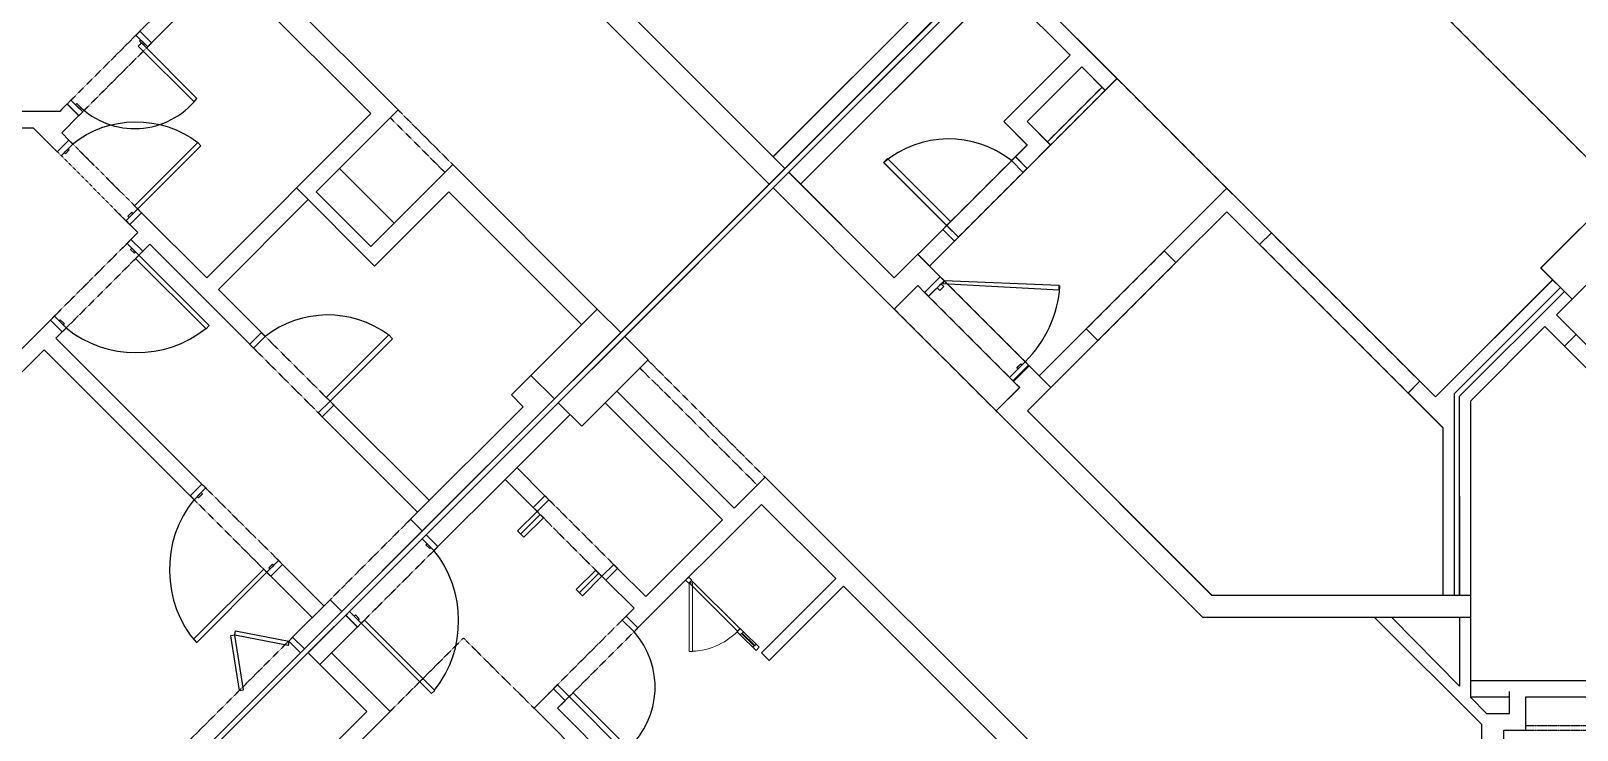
# Model space of a CAD drawing. Header units: millimetres. Extents: x 186805 to 449048, y 2167 to 51540.
# Drawn here: x 416300 to 430291, y 23132 to 29460 of the extents above; entities that cross this region are included whole.
import ezdxf

# ---------------------------------------------------------------- set-up
doc = ezdxf.new("R2010")
doc.units = ezdxf.units.MM
doc.linetypes.add('HIDDEN2', pattern=[0.1875, 0.125, -0.0625])
doc.layers.get('0').update_dxf_attribs({"linetype": 'CONTINUOUS'})
for name, color, linetype, lineweight in [('0-60x60-C', 3, 'CONTINUOUS', 13), ('A-Door shower', 3, 'CONTINUOUS', 9), ('LINE 1 P1', 1, 'CONTINUOUS', 13)]:
    doc.layers.add(name, color=color, linetype=linetype, lineweight=lineweight)
for name, color, linetype in [('A-ABOV', 1, 'HIDDEN2'), ('A-ABOVE DOOR', 1, 'HIDDEN2'), ('A-CONC-BLDG', 6, 'CONTINUOUS'), ('a-door', 4, 'CONTINUOUS'), ('A-JOINT', 4, 'CONTINUOUS'), ('a-wall', 140, 'CONTINUOUS'), ('ALAN', 6, 'CONTINUOUS')]:
    doc.layers.add(name, color=color, linetype=linetype)

# ---------------------------------------------------------------- blocks, each defined once
blk = doc.blocks.new('A$C7C4A1575')
at = {"layer": 'A-ABOV', "color": 8}
for p, q in [((23974, 25526), (24911, 24589)), ((18352, 23511), (22012, 19852)), ((21853, 23546), (22896, 22503))]:
    blk.add_line(p, q, dxfattribs=at)
blk.add_lwpolyline([(29472, 28231), (28808, 27567), (28171, 28203)], dxfattribs=at)
at = {"layer": 'A-ABOVE DOOR', "color": 8}
for p, q in [((30356, 27559), (32088, 29292)), ((19195, 28400), (18445, 28400)), ((19195, 28360), (18445, 28360)), ((27938, 28182), (27231, 27475)), ((27337, 27369), (28044, 28076)), ((29040, 26739), (29769, 27467)), ((29288, 26491), (30016, 27220)), ((28178, 26386), (27521, 27044)), ((31282, 26279), (30553, 27008)), ((28072, 26280), (27415, 26938)), ((30447, 26901), (31176, 26173)), ((27215, 25120), (26154, 26180)), ((26083, 26110), (27144, 25049)), ((30744, 24907), (30087, 25565)), ((20262, 25349), (21605, 24006)), ((30638, 24801), (29981, 25459)), ((20155, 25243), (21499, 23900)), ((24637, 24439), (23838, 25238)), ((23697, 25096), (24496, 24297)), ((22362, 24168), (23069, 24875)), ((22468, 24062), (23175, 24769)), ((31712, 24067), (32440, 24795)), ((31818, 23961), (32547, 24689)), ((24366, 23974), (23709, 23316)), ((23815, 23210), (24472, 23868)), ((32485, 23166), (31829, 23825)), ((32379, 23060), (31722, 23719)), ((29401, 22786), (28906, 23281)), ((29472, 22857), (28977, 23352)), ((23497, 23104), (23002, 22609)), ((23525, 23076), (23030, 22581)), ((31632, 22181), (32290, 22839)), ((32396, 22733), (31738, 22075))]:
    blk.add_line(p, q, dxfattribs=at)
at = {"layer": 'A-CONC-BLDG', "color": 8}
for points in [[(27350, 24837), (27138, 25049), (27739, 25650), (27951, 25438)], [(27598, 24589), (28199, 25190), (27987, 25402), (27386, 24801)], [(18070, 23794), (18352, 23511), (19059, 24218), (18777, 24501)]]:
    blk.add_lwpolyline(points, close=True, dxfattribs=at)
blk.add_lwpolyline([(27987, 25402), (27987, 25402)], dxfattribs=at)
blk.add_lwpolyline([(27987, 25402), (27987, 25402)], dxfattribs=at)
at = {"layer": 'a-door', "color": 8, "lineweight": -3}
for p, q in [((31225, 27609), (30589, 26972)), ((30617, 26944), (31254, 27580)), ((27733, 27185), (27556, 27008)), ((27584, 26980), (27761, 27157)), ((27733, 27185), (27789, 27129)), ((27415, 26938), (27521, 27044)), ((27556, 27008), (27450, 26902)), ((27521, 27044), (27613, 26952)), ((27789, 27129), (27613, 26952)), ((30447, 26901), (30553, 27008)), ((30553, 27008), (30617, 26944)), ((27450, 26902), (27415, 26938)), ((30483, 26866), (30447, 26901)), ((30589, 26972), (30483, 26866)), ((30561, 26944), (30525, 26909)), ((30525, 26909), (30536, 26898)), ((30536, 26898), (30571, 26933)), ((30571, 26933), (30561, 26944)), ((28263, 26655), (28086, 26478)), ((28115, 26450), (28292, 26626)), ((28320, 26598), (28143, 26421)), ((28263, 26655), (28320, 26598)), ((28086, 26478), (28115, 26450)), ((28143, 26421), (28037, 26315)), ((28037, 26315), (28072, 26280)), ((28072, 26280), (28178, 26386)), ((28178, 26386), (28143, 26421)), ((28203, 26361), (28175, 26390)), ((31246, 26315), (31140, 26209)), ((31282, 26279), (31246, 26315)), ((31140, 26209), (31176, 26173)), ((31172, 26262), (31208, 26297)), ((31183, 26251), (31172, 26262)), ((31176, 26173), (31282, 26279)), ((31218, 26286), (31183, 26251)), ((31208, 26297), (31218, 26286)), ((31828, 23824), (31863, 23789)), ((31722, 23718), (31786, 23654)), ((31800, 23725), (31810, 23714)), ((31810, 23714), (31846, 23750)), ((31846, 23750), (31835, 23760)), ((32450, 23202), (32344, 23096)), ((32344, 23096), (32380, 23060)), ((32380, 23061), (32345, 23096)), ((32376, 23149), (32411, 23184)), ((32387, 23138), (32376, 23149)), ((32380, 23060), (32486, 23166)), ((32422, 23173), (32387, 23138)), ((32411, 23184), (32422, 23173))]:
    blk.add_line(p, q, dxfattribs=at)
at = {"layer": 'a-door', "color": 8, "linetype": 'Continuous', "lineweight": -3}
blk.add_line((31722, 23718), (31828, 23824), dxfattribs=at)
at = {"layer": 'a-door', "color": 8}
for points in [[(27853, 28097), (27351, 28599), (27316, 28564), (27818, 28062)], [(30017, 25424), (29451, 24859), (29486, 24823), (30052, 25389)], [(24437, 23833), (25007, 23263), (24971, 23228), (24402, 23797)]]:
    blk.add_lwpolyline(points, close=True, dxfattribs=at)
for points in [[(27888, 28133), (27853, 28097), (27959, 27991), (27995, 28027)], [(27231, 27475), (27266, 27510), (27372, 27404), (27337, 27369)], [(29981, 25460), (30017, 25424), (30123, 25530), (30088, 25566)], [(30639, 24802), (30604, 24837), (30710, 24944), (30745, 24908)], [(24472, 23868), (24437, 23833), (24331, 23939), (24366, 23974)], [(23815, 23210), (23850, 23246), (23744, 23352), (23709, 23316)]]:
    blk.add_lwpolyline(points, dxfattribs=at)
at = {"layer": 'a-door', "color": 8, "lineweight": -3}
for points in [[(29734, 27433), (29706, 27404), (29069, 28041), (29098, 28069), (29840, 27326)], [(29840, 27326), (29875, 27362), (29769, 27468), (29734, 27433)], [(31747, 24102), (31776, 24131), (31139, 24767), (31111, 24739), (31854, 23996)], [(31854, 23996), (31818, 23961), (31712, 24067), (31747, 24102)], [(31786, 23654), (31214, 23082), (31185, 23111), (31863, 23789)]]:
    blk.add_lwpolyline(points, dxfattribs=at)
for points in [[(30838, 28042), (30799, 28035), (30877, 27542), (30916, 27548)], [(30285, 27701), (30249, 27665), (30356, 27559), (30391, 27594)], [(30391, 27594), (30397, 27634), (30877, 27542), (30871, 27502)], [(29798, 27369), (29787, 27358), (29752, 27394), (29762, 27404)], [(29182, 26669), (29147, 26633), (29041, 26740), (29076, 26775)], [(29140, 26711), (29151, 26722), (29115, 26757), (29105, 26747)], [(23868, 25208), (23832, 25243), (23691, 25102), (23726, 25067)], [(23790, 25130), (23801, 25120), (23765, 25084), (23755, 25095)], [(32511, 24654), (32547, 24689), (32440, 24795), (32405, 24760)], [(32469, 24696), (32458, 24686), (32423, 24721), (32433, 24732)], [(24460, 24333), (24474, 24359), (23418, 24415), (23418, 24375)], [(24602, 24474), (24637, 24439), (24496, 24297), (24460, 24333)], [(24524, 24396), (24499, 24421), (24464, 24386), (24489, 24361)], [(31811, 24039), (31822, 24049), (31786, 24085), (31776, 24074)], [(32361, 22698), (32396, 22734), (32290, 22840), (32255, 22804)], [(31724, 22181), (31752, 22210), (31250, 22712), (31222, 22683)], [(32319, 22741), (32308, 22730), (32273, 22766), (32283, 22776)], [(31773, 22111), (31738, 22075), (31632, 22181), (31667, 22217)], [(31731, 22153), (31742, 22164), (31706, 22199), (31696, 22189)]]:
    blk.add_lwpolyline(points, close=True, dxfattribs=at)
at = {"layer": 'a-door', "color": 8}
for centre, radius, start, end in [((27830, 28012), 755, 132.9712, 221.6492), ((30036, 25571), 928, 233.7029, 307.7476), ((24418, 23967), 918, 231.8167, 309.9015)]:
    blk.add_arc(centre, radius, start, end, dxfattribs=at)
at = {"layer": 'a-door', "color": 8, "lineweight": -3}
for centre, radius, start, end in [((29871, 27411), 1018, 141.8753, 218.7011), ((24482, 24306), 1073, 134.8063, 175.9827), ((31769, 23966), 1018, 51.2989, 128.1247), ((31785, 22238), 718, 45.2744, 141.6187)]:
    blk.add_arc(centre, radius, start, end, dxfattribs=at)
blk.add_ellipse((30670, 26952), major_axis=(-15, 915), ratio=0.874199, start_param=3.926991, end_param=5.497787, dxfattribs=at)
at = {"layer": 'a-door', "color": 8, "lineweight": -3, "extrusion": (0, 0, -1)}
blk.add_ellipse((31775, 23595), major_axis=(818, 14), ratio=0.855412, start_param=0.812265, end_param=2.340757, dxfattribs=at)
at = {"layer": 'A-Door shower', "color": 8}
for p, q in [((26275, 27510), (26134, 27651)), ((26304, 27538), (26162, 27679)), ((26288, 27522), (26174, 27635)), ((26292, 27526), (26179, 27639))]:
    blk.add_line(p, q, dxfattribs=at)
for points in [[(26134, 27651), (26162, 27679), (26191, 27651), (26162, 27623)], [(26737, 27688), (26767, 27688), (26767, 27068), (26737, 27068)], [(26275, 27510), (26304, 27538), (26332, 27510), (26304, 27481)], [(26307, 27485), (26329, 27506), (26767, 27068), (26746, 27046)], [(26742, 27043), (26770, 27071), (26799, 27043), (26770, 27015)]]:
    blk.add_lwpolyline(points, close=True, dxfattribs=at)
blk.add_arc((26767, 27068), 620, 90, 135, dxfattribs=at)
at = {"layer": 'A-JOINT', "color": 8}
for p, q in [((29146, 26633), (29875, 27361)), ((29182, 26597), (29910, 27326)), ((26007, 23493), (27350, 24837)), ((26042, 23458), (27386, 24801))]:
    blk.add_line(p, q, dxfattribs=at)
at = {"layer": 'a-wall', "color": 8}
for p, q in [((25537, 30837), (28171, 28203)), ((29472, 28231), (31734, 30494)), ((29684, 28231), (31416, 29963)), ((27959, 28203), (27252, 28910)), ((19395, 28760), (19395, 28400)), ((19595, 28760), (19595, 28350)), ((23462, 28725), (26078, 26110)), ((23462, 28725), (26078, 26110)), ((25370, 27099), (23935, 28535)), ((25370, 27099), (23935, 28535)), ((19195, 28400), (19195, 28100)), ((19395, 28400), (19195, 28400)), ((19595, 28350), (20564, 27381)), ((19345, 28250), (19345, 28050)), ((19552, 28250), (19345, 28250)), ((19552, 28250), (19695, 28105)), ((27888, 28133), (27959, 28203)), ((27995, 28027), (27888, 28133)), ((28171, 28203), (27995, 28027)), ((29472, 28231), (30002, 27701)), ((30214, 27701), (29684, 28231)), ((19195, 28100), (18445, 28100)), ((19695, 28100), (19345, 28100)), ((19695, 28105), (19695, 25419)), ((19795, 27381), (19795, 28004)), ((19795, 28004), (20408, 27381)), ((19695, 27950), (18295, 27950)), ((25370, 27099), (26042, 27771)), ((26113, 27701), (26042, 27771)), ((30108, 27807), (29769, 27467)), ((25441, 27029), (26113, 27701)), ((30214, 27701), (29875, 27361)), ((30249, 27665), (29910, 27326)), ((30356, 27559), (30249, 27665)), ((26113, 26357), (27231, 27475)), ((27337, 27369), (27231, 27475)), ((29875, 27361), (29769, 27467)), ((30016, 27220), (30356, 27559)), ((19695, 27381), (22119, 27381)), ((22119, 27381), (23989, 25512)), ((27337, 27369), (27266, 27298)), ((27521, 27044), (27266, 27298)), ((29910, 27326), (30016, 27220)), ((30553, 27008), (30179, 27382)), ((19695, 27181), (22036, 27181)), ((19795, 27181), (19795, 25378)), ((19845, 25357), (19845, 27181)), ((19945, 27181), (19945, 25666)), ((23706, 25512), (22036, 27181)), ((27160, 27192), (26466, 26498)), ((27415, 26938), (27160, 27192)), ((30447, 26901), (30073, 27276)), ((26113, 26357), (25441, 27029)), ((27521, 27044), (27415, 26938)), ((30553, 27008), (30447, 26901)), ((32547, 24689), (34745, 26888)), ((28433, 26132), (29040, 26739)), ((29146, 26633), (29040, 26739)), ((27949, 25435), (29146, 26633)), ((27987, 25402), (29182, 26597)), ((29182, 26597), (29288, 26491)), ((34345, 26700), (32603, 24958)), ((26466, 26498), (27527, 25438)), ((28270, 25473), (29288, 26491)), ((26360, 26392), (26078, 26110)), ((26360, 26392), (27421, 25332)), ((28072, 26280), (28178, 26386)), ((28433, 26132), (28178, 26386)), ((29981, 25459), (29118, 26322)), ((30087, 25565), (29224, 26428)), ((28327, 26025), (28072, 26280)), ((31176, 26173), (31282, 26279)), ((32497, 24852), (31176, 26173)), ((32603, 24958), (31282, 26279)), ((26113, 26145), (26078, 26110)), ((27845, 25544), (28433, 26132)), ((19945, 25666), (20262, 25349)), ((23069, 24875), (23706, 25512)), ((23776, 25299), (23989, 25512)), ((28270, 25473), (28376, 25367)), ((29981, 25459), (30087, 25565)), ((18423, 25349), (19024, 24748)), ((19795, 25378), (18847, 24430)), ((18883, 24395), (19845, 25357)), ((18953, 24324), (20014, 25385)), ((19024, 24748), (19695, 25419)), ((20014, 25385), (20155, 25243)), ((20155, 25243), (20262, 25349)), ((28376, 25367), (28199, 25190)), ((23600, 25193), (23175, 24769)), ((23697, 25096), (23494, 25299)), ((23838, 25238), (23697, 25096)), ((23838, 25238), (23776, 25299)), ((18388, 25173), (18918, 24642)), ((30744, 24907), (30638, 24801)), ((31648, 24003), (30744, 24907)), ((23175, 24769), (23069, 24875)), ((31027, 24412), (30638, 24801)), ((32497, 24852), (32440, 24795)), ((32440, 24795), (32547, 24689)), ((18777, 24501), (18918, 24642)), ((27739, 24731), (28941, 23529)), ((24699, 24377), (24911, 24589)), ((24911, 24589), (26007, 23493)), ((27598, 24589), (28906, 23281)), ((24637, 24439), (24496, 24297)), ((24637, 24439), (24699, 24377)), ((30214, 23599), (31027, 24412)), ((24911, 24306), (24472, 23868)), ((24699, 24094), (24496, 24297)), ((25865, 23352), (24911, 24306)), ((29648, 22821), (31133, 24306)), ((31722, 23718), (31133, 24306)), ((22362, 24168), (21903, 23708)), ((22468, 24062), (22362, 24168)), ((24366, 23974), (24593, 24200)), ((29613, 24200), (28941, 23529)), ((29613, 24200), (30320, 23493)), ((31648, 24003), (31712, 24067)), ((31818, 23961), (31712, 24067)), ((21499, 23900), (21605, 24006)), ((21605, 24006), (21903, 23708)), ((21903, 23496), (22468, 24062)), ((24472, 23868), (24366, 23974)), ((29648, 24024), (28906, 23281)), ((29648, 24024), (30143, 23529)), ((31755, 23897), (31818, 23961)), ((21499, 23900), (21903, 23496)), ((29931, 23316), (29436, 23811)), ((31828, 23824), (31722, 23718)), ((31828, 23824), (31755, 23897)), ((29401, 22786), (30143, 23529)), ((23588, 21075), (26007, 23493)), ((23624, 21040), (26042, 23458)), ((23956, 21655), (25759, 23458)), ((26042, 23458), (31116, 18384)), ((23497, 23104), (23709, 23316)), ((23815, 23210), (23709, 23316)), ((30833, 18384), (25901, 23316)), ((23709, 22892), (23497, 23104)), ((23709, 23104), (23815, 23210)), ((23921, 22892), (23709, 23104)), ((24345, 21549), (26007, 23210)), ((32379, 23060), (32485, 23166)), ((32702, 22950), (32485, 23166)), ((32445, 22995), (32290, 22839)), ((32379, 23060), (32445, 22995)), ((35145, 22950), (32702, 22950)), ((23214, 22397), (23709, 22892)), ((23320, 22291), (23921, 22892)), ((29468, 22854), (29468, 22854)), ((31820, 20650), (29648, 22821)), ((32396, 22733), (32290, 22839)), ((29401, 22786), (32037, 20150)), ((32396, 22733), (32446, 22783)), ((32446, 22783), (32463, 22800)), ((32463, 22800), (34145, 22800)), ((22896, 22503), (23002, 22609)), ((23214, 22397), (23002, 22609)), ((22896, 22503), (23850, 21549)), ((23956, 21655), (23320, 22291)), ((31632, 22181), (30960, 21510)), ((31738, 22075), (31632, 22181)), ((31066, 21404), (31738, 22075))]:
    blk.add_line(p, q, dxfattribs=at)
at = {"layer": 'ALAN', "color": 8}
blk.add_line((32584, 30000), (18900, 16316), dxfattribs=at)
blk.add_lwpolyline([(2725, 28673, 2.414214), (2725, 26622), (4316, 25031), (4352, 25067), (5766, 23652), (5731, 23617), (7074, 22273), (7109, 22309), (8524, 20895), (8488, 20859), (9832, 19516), (9867, 19551), (11281, 18137), (11246, 18102), (12024, 17324), (13190, 18490), (17097, 14584), (32548, 30034)], format="xyb", dxfattribs=at)
blk = doc.blocks.new('A$C32DD6ECA')
at = {"layer": '0-60x60-C', "color": 16, "xscale": 0.04183124983683228, "yscale": 0.04183124983683228, "zscale": 0.04183124983683228, "rotation": 180}
blk.add_blockref('A$C7C4A1575', (4397.08, 2202.64), dxfattribs=at)
blk = doc.blocks.new('A$C01635C6B')
at = {"layer": 'LINE 1 P1'}
for p, q in [((9524, 5970), (4348, 5970)), ((9674, 4970), (9674, 3470)), ((9774, 4970), (9774, 3608)), ((9824, 3629), (9824, 4970)), ((9924, 4970), (9924, 4770)), ((10175, 4770), (9924, 4770)), ((10175, 4770), (10175, 4620)), ((9924, 4620), (9924, 3671)), ((10175, 4620), (9924, 4620)), ((4048, 3990), (4048, 569)), ((4098, 3990), (4098, 569)), ((11312, 2283), (9924, 3671)), ((9774, 3608), (11064, 2319)), ((11100, 2354), (9824, 3629)), ((5599, 3470), (4248, 3470)), ((5599, 3470), (5599, 3319)), ((7074, 3470), (5599, 3470)), ((7003, 3470), (7003, 2669)), ((7574, 3470), (7003, 3470)), ((7574, 3470), (7574, 3319)), ((9474, 3470), (7574, 3470)), ((9474, 3470), (9474, 3319)), ((9674, 3470), (9474, 3470)), ((4248, 3319), (4248, 769)), ((4248, 3319), (5149, 3319)), ((5149, 3319), (5149, 2469)), ((5299, 3319), (5599, 3319)), ((5299, 3319), (5299, 2619)), ((5559, 2619), (5559, 3319)), ((5599, 2619), (5599, 3319)), ((7574, 3319), (7153, 3319)), ((7153, 2669), (7153, 3319)), ((9474, 3319), (7574, 3319)), ((9922, 3319), (9474, 3319)), ((10993, 2248), (9922, 3319)), ((3898, 3119), (3898, 769)), ((7003, 2669), (7153, 2669)), ((7003, 2669), (7003, 1669)), ((7153, 2669), (7153, 1669)), ((5299, 2619), (5599, 2619)), ((5599, 2619), (5599, 2319)), ((5149, 2469), (5449, 2469)), ((5449, 2469), (5449, 2319)), ((11170, 2425), (9515, 769)), ((5449, 2319), (5599, 2319)), ((5449, 2319), (5449, 1389)), ((5599, 1389), (5599, 2319)), ((11312, 2283), (9598, 569)), ((7003, 1669), (7153, 1669)), ((7003, 1069), (7003, 1669)), ((7153, 1669), (7153, 769)), ((5449, 769), (5449, 1389)), ((5449, 1389), (5599, 1389)), ((5599, 1389), (5599, 1069)), ((5449, 1069), (5736, 1069)), ((5736, 869), (5736, 1069)), ((6866, 1069), (5736, 1069)), ((6866, 1069), (7153, 1069)), ((6866, 869), (6866, 1069)), ((5649, 869), (5649, 569)), ((5736, 869), (5649, 869)), ((5736, 869), (6866, 869)), ((6866, 869), (6953, 869)), ((6953, 869), (6953, 569)), ((706, 769), (4048, 769)), ((4098, 769), (5449, 769)), ((7153, 769), (9515, 769)), ((4048, 569), (706, 569)), ((5649, 569), (4098, 569)), ((6974, 569), (5649, 569)), ((9598, 569), (6953, 569))]:
    blk.add_line(p, q, dxfattribs=at)
for points in [[(9924, 5970), (9524, 5970), (9524, 4970), (9924, 4970)], [(5449, 1439), (4643, 1439), (4643, 1489), (5449, 1489)]]:
    blk.add_lwpolyline(points, close=True, dxfattribs=at)
for points in [[(5449, 2319), (5449, 2269), (5599, 2269), (5599, 2319)], [(5449, 1389), (5449, 1439), (5599, 1439), (5599, 1389)]]:
    blk.add_lwpolyline(points, dxfattribs=at)
at = {"layer": 'LINE 1 P1', "lineweight": -3}
for points in [[(5786, 1069), (5794, 1041), (6581, 1748), (6553, 1776)], [(5786, 869), (5736, 869), (5736, 1069), (5786, 1069)], [(5786, 979), (5821, 979), (5821, 1029), (5786, 1029)], [(6824, 979), (6809, 979), (6809, 1029), (6824, 1029)], [(6824, 869), (6874, 869), (6874, 1069), (6824, 1069)]]:
    blk.add_lwpolyline(points, close=True, dxfattribs=at)
at = {"layer": 'LINE 1 P1'}
blk.add_arc((5558, 1358), 918, 96.8167, 174.9015, dxfattribs=at)
at = {"layer": 'LINE 1 P1', "lineweight": -3}
blk.add_arc((5751, 1073), 1073, 359.8063, 40.9827, dxfattribs=at)

msp = doc.modelspace()

# ---------------------------------------------------------------- block references
at = {"linetype": 'ByBlock', "xscale": 0.999860634786382, "yscale": 0.999860634786382, "zscale": 0.999860634786382, "rotation": 315.0000000000398}
msp.add_blockref('A$C01635C6B', (419716.2, 30534.3), dxfattribs=at)
at = {"layer": '0-60x60-C', "color": 16, "xscale": 23.90557308239969, "yscale": 23.90557308239969, "zscale": 23.90557308239969}
msp.add_blockref('A$C32DD6ECA', (343908.2, -1123), dxfattribs=at)

doc.saveas('drawing.dxf')
